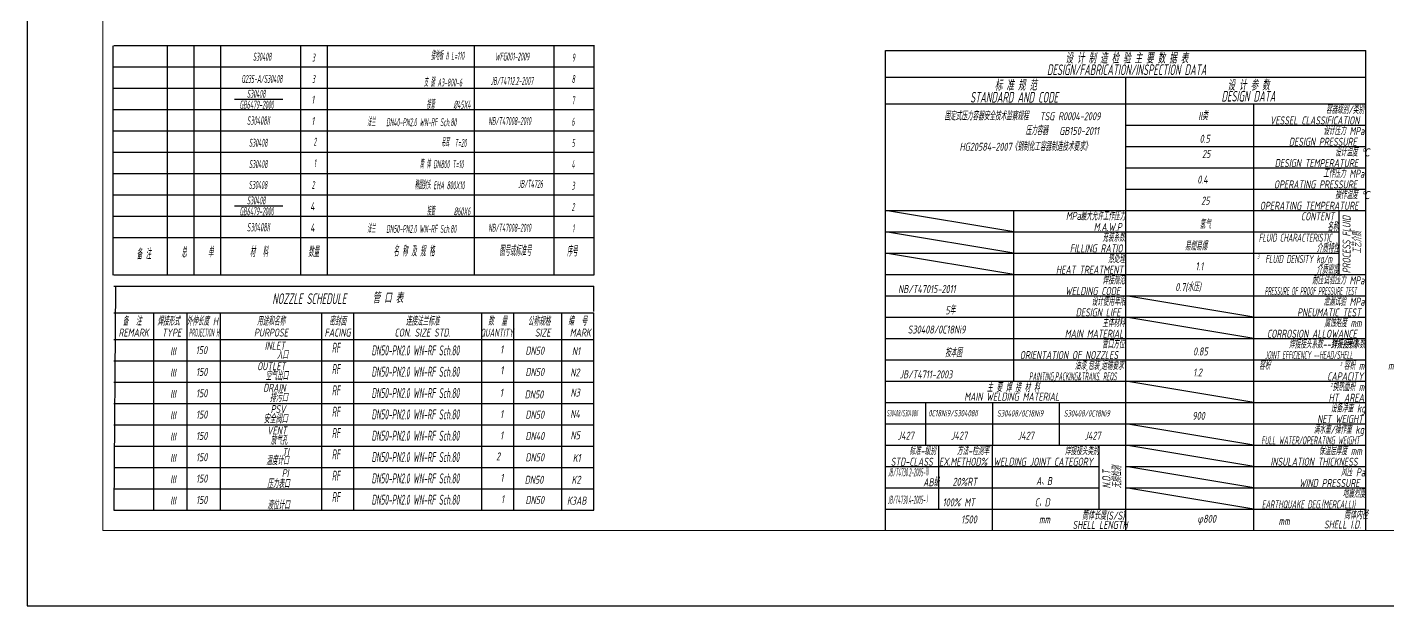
# Model space of a CAD drawing. Header units: millimetres. Extents: x 148 to 774, y 100 to 310.
# Drawn here: x 147.9 to 328.2, y 99.6 to 176.3 of the extents above; entities that cross this region are included whole.
import ezdxf
from ezdxf.enums import TextEntityAlignment as Align

# ---------------------------------------------------------------- set-up
doc = ezdxf.new("R2010")
doc.units = ezdxf.units.MM
doc.layers.add('文字', color=3, linetype='Continuous', lineweight=15)
doc.layers.add('粗实线', color=2, linetype='Continuous', lineweight=30)
doc.styles.add('机械', font='gbeitc.shx', dxfattribs={"bigfont": 'gbcbig.shx'})

msp = doc.modelspace()

# ---------------------------------------------------------------- linework, layer by layer
for p, q in [((159.222, 173.841), (159.222, 148.387)), ((166.413, 173.841), (166.413, 148.387)), ((169.949, 173.841), (169.949, 148.387)), ((173.484, 173.841), (173.484, 148.387)), ((184.09, 173.841), (184.09, 148.387)), ((187.626, 173.841), (187.626, 148.387)), ((207.07, 173.841), (207.07, 148.387)), ((217.662, 173.841), (217.662, 148.387)), ((222.964, 173.93), (222.964, 143.437)), ((261.614, 173.228), (325.25, 173.228)), ((261.614, 109.591), (261.614, 173.228)), ((325.25, 111.487), (325.25, 173.228)), ((325.25, 111.487), (325.25, 173.228)), ((325.25, 109.591), (325.25, 173.228)), ((222.964, 171.013), (159.328, 171.013)), ((222.964, 171.013), (159.328, 171.013)), ((222.964, 171.013), (159.328, 171.013)), ((222.964, 171.013), (159.329, 171.013)), ((261.614, 169.692), (325.25, 169.692)), ((293.432, 112.42), (293.432, 169.692)), ((293.432, 109.591), (293.432, 169.692)), ((261.614, 166.157), (325.25, 166.157)), ((261.614, 166.157), (325.25, 166.157)), ((310.402, 112.42), (310.402, 166.157)), ((310.402, 109.591), (310.402, 166.157)), ((222.964, 165.356), (159.328, 165.356)), ((293.432, 163.329), (325.25, 163.329)), ((293.432, 163.329), (325.25, 163.329)), ((293.432, 160.5), (325.25, 160.5)), ((293.432, 160.5), (325.25, 160.5)), ((222.964, 159.7), (159.328, 159.7)), ((293.432, 157.672), (325.25, 157.672)), ((293.432, 157.672), (325.25, 157.672)), ((222.964, 154.043), (159.328, 154.043)), ((293.432, 154.844), (325.25, 154.844)), ((293.432, 154.844), (325.25, 154.844)), ((261.614, 152.016), (325.25, 152.016)), ((278.584, 149.187), (261.614, 152.016)), ((261.614, 152.016), (325.25, 152.016)), ((278.584, 149.187), (261.614, 152.016)), ((278.584, 129.389), (278.584, 152.016)), ((278.584, 129.389), (278.584, 152.016)), ((321.715, 143.531), (321.715, 152.016)), ((321.715, 143.531), (321.715, 152.016)), ((159.222, 148.387), (159.222, 143.437)), ((222.964, 148.387), (159.328, 148.387)), ((222.964, 148.387), (159.328, 148.387)), ((222.964, 148.387), (159.328, 148.387)), ((222.964, 148.387), (159.328, 148.387)), ((222.964, 148.387), (159.329, 148.387)), ((166.413, 148.387), (166.413, 143.437)), ((169.949, 148.387), (169.949, 143.437)), ((173.484, 148.387), (173.484, 143.437)), ((184.09, 148.387), (184.09, 143.437)), ((187.626, 148.387), (187.626, 143.437)), ((207.07, 148.387), (207.07, 143.437)), ((217.662, 148.387), (217.662, 143.437)), ((261.614, 149.187), (321.715, 149.187)), ((278.584, 146.359), (261.614, 149.187)), ((261.614, 149.187), (321.715, 149.187)), ((278.584, 146.359), (261.614, 149.187)), ((261.614, 146.359), (321.715, 146.359)), ((278.584, 143.531), (261.614, 146.359)), ((261.614, 146.359), (321.715, 146.359)), ((278.584, 143.531), (261.614, 146.359)), ((167.813, 143.437), (159.328, 143.437)), ((222.964, 143.437), (159.328, 143.437)), ((203.166, 143.437), (167.813, 143.437)), ((222.964, 143.437), (203.166, 143.437)), ((261.614, 143.531), (325.25, 143.531)), ((261.614, 143.531), (325.25, 143.531)), ((159.328, 141.957), (222.964, 141.957)), ((159.328, 141.957), (222.964, 141.957)), ((159.328, 141.957), (222.964, 141.957)), ((159.563, 141.957), (159.328, 112.26)), ((159.445, 141.957), (222.964, 141.957)), ((159.563, 141.957), (222.964, 141.957)), ((222.964, 138.616), (222.964, 141.957)), ((261.614, 140.702), (325.25, 140.702)), ((261.614, 140.702), (325.25, 140.702)), ((310.402, 137.874), (293.432, 140.702)), ((310.402, 137.874), (293.432, 140.702)), ((159.328, 138.422), (222.964, 138.422)), ((159.328, 138.422), (222.964, 138.422)), ((164.632, 112.26), (164.632, 138.422)), ((169.05, 112.26), (169.05, 138.422)), ((173.469, 112.26), (173.469, 138.422)), ((186.904, 112.26), (186.904, 138.422)), ((191.146, 112.26), (191.146, 138.422)), ((208.116, 112.26), (208.116, 138.422)), ((212.358, 112.26), (212.358, 138.422)), ((218.722, 112.26), (218.722, 138.422)), ((222.964, 112.26), (222.964, 138.422)), ((261.614, 137.874), (325.25, 137.874)), ((261.614, 137.874), (325.25, 137.874)), ((310.402, 135.046), (293.432, 137.874)), ((310.402, 135.046), (293.432, 137.874)), ((159.328, 134.886), (222.964, 134.886)), ((261.614, 135.046), (325.25, 135.046)), ((261.614, 135.046), (325.25, 135.046)), ((159.328, 132.058), (222.964, 132.058)), ((261.614, 132.218), (325.25, 132.218)), ((261.614, 132.218), (325.25, 132.218)), ((159.328, 129.23), (222.964, 129.23)), ((261.614, 129.389), (325.25, 129.389)), ((261.614, 129.389), (325.25, 129.389)), ((310.402, 126.561), (293.432, 129.389)), ((310.402, 126.561), (293.432, 129.389)), ((159.328, 126.402), (222.964, 126.402)), ((261.614, 126.561), (325.25, 126.561)), ((266.917, 126.561), (266.917, 120.904)), ((275.755, 126.561), (275.755, 120.904)), ((284.594, 126.561), (284.594, 120.904)), ((159.328, 123.573), (222.964, 123.573)), ((261.614, 123.733), (325.25, 123.733)), ((310.402, 120.904), (293.432, 123.733)), ((261.614, 120.904), (325.25, 120.904)), ((268.685, 112.42), (268.685, 120.904)), ((275.755, 109.591), (275.755, 120.904)), ((289.897, 112.42), (289.897, 120.904)), ((310.402, 118.076), (293.432, 120.904)), ((159.328, 120.745), (222.964, 120.745)), ((159.328, 120.745), (222.964, 120.745)), ((159.328, 117.917), (222.964, 117.917)), ((159.328, 117.917), (222.964, 117.917)), ((261.614, 118.076), (289.897, 118.076)), ((293.432, 118.076), (325.25, 118.076)), ((310.402, 115.248), (293.432, 118.076)), ((159.328, 115.088), (222.964, 115.088)), ((261.614, 115.248), (289.897, 115.248)), ((293.432, 115.248), (325.25, 115.248)), ((310.402, 112.42), (293.432, 115.248)), ((159.328, 112.26), (222.964, 112.26)), ((261.614, 112.42), (325.25, 112.42)), ((261.614, 112.42), (325.25, 112.42)), ((261.614, 112.42), (325.25, 112.42)), ((293.432, 112.42), (325.25, 112.42))]:
    msp.add_line(p, q)
at = {"ltscale": 80}
for p, q in [((222.964, 173.841), (159.329, 173.841)), ((222.964, 173.841), (159.329, 173.841)), ((222.964, 173.841), (159.343, 173.841)), ((222.964, 173.841), (159.343, 173.841)), ((222.964, 171.013), (159.343, 171.013)), ((222.964, 168.185), (159.329, 168.185)), ((222.964, 168.185), (159.329, 168.185)), ((222.964, 168.185), (159.343, 168.185)), ((222.964, 168.185), (159.343, 168.185)), ((181.754, 166.711), (175.308, 166.711)), ((222.964, 162.528), (159.343, 162.528)), ((222.964, 156.872), (159.343, 156.872)), ((181.754, 152.57), (175.308, 152.57)), ((222.964, 151.215), (159.343, 151.215))]:
    msp.add_line(p, q, dxfattribs=at)
at = {"layer": '文字', "color": 7}
msp.add_lwpolyline([(157.861, 109.591), (434.861, 109.591), (434.861, 299.591), (157.861, 299.591)], close=True, dxfattribs=at)
at = {"layer": '粗实线', "color": 7}
msp.add_lwpolyline([(147.861, 99.591), (444.861, 99.591), (444.861, 309.591), (147.861, 309.591)], close=True, dxfattribs=at)

# ---------------------------------------------------------------- texts
at = {"ltscale": 80, "style": '机械', "width": 0.5}
for s, height, p in [('接地板 II L=110', 1.06061, (201.38, 172.519)), ('WFG001-2009', 1.06061, (209.879, 172.416)), ('支 腿 A3-800-6', 1.06061, (200.446, 168.976)), ('JB/T4712.2-2007', 1.06061, (209.282, 169.184)), ('吊耳  T=20', 1.0606, (202.729, 160.968)), ('筒 体 DN800 T=10', 1.06061, (199.894, 158.14)), ('椭圆封头 EHA 800X10', 1.06061, (199.212, 155.349)), ('JB/T4726', 1.0606, (212.918, 155.537))]:
    msp.add_text(s, height=height, dxfattribs=at).set_placement(p, align=Align.MIDDLE_LEFT)
for s, height, p in [('S30408', 1.0606, (178.998, 172.395)), ('3', 1.061, (185.818, 172.28)), ('Q235-A/S30408', 1.06061, (178.969, 169.452)), ('3', 1.061, (185.818, 169.452)), ('S30408', 1.0606, (178.478, 160.985)), ('2', 1.061, (185.999, 161.126)), ('S30408', 1.0606, (178.478, 158.156)), ('1', 1.061, (185.999, 158.298)), ('S30408', 1.0606, (178.446, 155.398)), ('2', 1.061, (185.76, 155.398))]:
    msp.add_text(s, height=height, dxfattribs=at).set_placement(p, align=Align.MIDDLE)
for s, height, p in [('9', 1.061, (220.046, 171.733)), ('8', 1.061, (220.021, 168.905)), ('S30408', 1.0606, (176.978, 166.946)), ('GB6479-2000', 1.06061, (176.004, 165.506)), ('接管       %%C45X4', 1.06061, (200.796, 165.503)), ('7', 1.061, (220.021, 166.077)), ('S30408II', 1.1313, (176.976, 163.359)), ('法兰    DN40-PN2.0 WN-RF Sch.80', 1.06061, (192.935, 163.18)), ('NB/T47008-2010', 1.06061, (208.964, 163.327)), ('6', 1.061, (219.995, 163.249)), ('5', 1.061, (220.021, 160.42)), ('4', 1.061, (219.995, 157.592)), ('3', 1.061, (220.021, 154.764)), ('S30408', 1.0606, (176.978, 152.804)), ('GB6479-2000', 1.06061, (176.004, 151.365)), ('接管       %%c60X6', 1.06061, (200.821, 151.362)), ('2', 1.061, (220.021, 151.935)), ('S30408II', 1.1313, (176.976, 149.218)), ('法兰    DN50-PN2.0 WN-RF Sch.80', 1.06061, (192.935, 149.039)), ('NB/T47008-2010', 1.06061, (208.964, 149.185)), ('1', 1.061, (220.096, 149.107)), ('备 注', 1.4141, (162.374, 145.537)), ('总', 1.414, (168.289, 145.778)), ('单', 1.414, (171.83, 145.78)), ('材  料', 1.4141, (177.397, 145.837)), ('数量', 1.4141, (185.122, 145.831)), ('名 称 及 规 格', 1.4141, (196.391, 145.918)), ('图号或标准号', 1.4141, (210.432, 145.979)), ('序号', 1.4141, (219.383, 145.915))]:
    msp.add_text(s, height=height, dxfattribs=at).set_placement(p)
at = {"style": '机械'}
for s, height, width, p in [('DESIGN/FABRICATION/INSPECTION DATA', 1.41414, 0.7, (293.562, 169.957)), ('设 计 制 造 检 验 主 要 数 据 表', 1.41414, 0.7, (293.562, 171.488)), ('设 计 参 数', 1.4141, 0.7, (309.696, 167.91)), ('设 计 参 数', 1.4141, 0.7, (309.696, 167.91)), ('STANDARD AND CODE', 1.41414, 0.7, (278.644, 166.312)), ('STANDARD AND CODE', 1.41414, 0.7, (278.644, 166.312)), ('标 准 规 范', 1.4141, 0.7, (278.859, 167.901)), ('标 准 规 范', 1.4141, 0.7, (278.859, 167.901)), ('DESIGN DATA', 1.41414, 0.7, (309.696, 166.449)), ('DESIGN DATA', 1.41414, 0.7, (309.696, 166.449)), ('NOZZLE SCHEDULE', 1.41414, 0.7, (185.243, 139.602)), ('REMARK', 1.0606, 0.7, (161.975, 135.285)), ('TYPE', 1.0606, 0.7, (167.004, 135.282)), ('PROJECTION H', 1.06061, 0.4, (171.305, 135.285)), ('PURPOSE', 1.0606, 0.7, (180.171, 135.285)), ('FACING', 1.0606, 0.7, (188.988, 135.285)), ('CON. SIZE STD.', 1.06061, 0.7, (200.238, 135.285)), ('QUANTITY ', 1.0606, 0.62, (210.349, 135.278)), ('SIZE', 1.0606, 0.7, (216.178, 135.285)), ('MARK', 1.0606, 0.7, (221.159, 135.285)), ('主 要 焊 接 材 料', 1.06061, 0.7, (278.53, 127.967)), ('主 要 焊 接 材 料', 1.06061, 0.7, (278.53, 127.967)), ('MAIN WELDING MATERIAL', 1.06061, 0.7, (278.331, 126.787)), ('MAIN WELDING MATERIAL', 1.06061, 0.7, (278.331, 126.787)), ('J427', 1.0606, 0.7, (264.279, 121.616)), ('J427', 1.0606, 0.7, (271.349, 121.616)), ('J427', 1.0606, 0.7, (280.188, 121.616)), ('J427', 1.0606, 0.7, (289.026, 121.616))]:
    msp.add_text(s, height=height, dxfattribs=dict(at, width=width)).set_placement(p, align=Align.CENTER)
for s, height, width, p in [('1', 1.105, 0.7, (185.497, 166.138)), ('容器级别/类别             ', 1.06061, 0.7, (319.973, 164.839)), ('容器级别/类别             ', 1.06061, 0.7, (319.973, 164.839)), ('1', 1.105, 0.7, (185.497, 163.31)), ('  固定式压力容器安全技术监察规程   TSG R0004-2009', 1.06061, 0.7, (268.399, 163.97)), ('  固定式压力容器安全技术监察规程   TSG R0004-2009', 1.06061, 0.7, (268.399, 163.97)), ('II类', 1.0606, 0.7, (303.048, 163.995)), ('VESSEL CLASSIFICATION', 1.06061, 0.7, (312.543, 163.417)), ('VESSEL CLASSIFICATION', 1.06061, 0.7, (312.543, 163.417)), ('  压力容器   GB150-2011', 1.06061, 0.7, (279.143, 162.026)), ('  压力容器   GB150-2011', 1.06061, 0.7, (279.143, 162.026)), ('设计压力 MPa', 1.0606, 0.7, (319.618, 162.01)), ('HG20584-2007《钢制化工容器制造技术要求》', 1.06061, 0.7, (271.416, 159.924)), ('DESIGN PRESSURE', 1.06061, 0.7, (315.053, 160.589)), ('DESIGN PRESSURE', 1.06061, 0.7, (315.053, 160.589)), ('DESIGN TEMPERATURE', 1.06061, 0.7, (313.179, 157.761)), ('DESIGN TEMPERATURE', 1.06061, 0.7, (313.179, 157.761)), ('设计温度 ℃', 1.0606, 0.7, (321.178, 159.182)), ('工作压力 MPa', 1.0606, 0.7, (319.594, 156.354)), ('OPERATING PRESSURE', 1.06061, 0.7, (313.073, 154.932)), ('OPERATING PRESSURE', 1.06061, 0.7, (313.073, 154.932)), ('操作温度 ℃', 1.0606, 0.7, (321.184, 153.525)), ('4', 1.105, 0.7, (185.35, 151.997)), ('MPa', 1.0606, 0.7, (285.508, 150.754)), ('最大允许工作压力', 1.0606, 0.7, (287.419, 150.697)), ('最大允许工作压力', 1.0606, 0.7, (287.419, 150.697)), ('OPERATING TEMPERATURE', 1.06061, 0.7, (311.2, 152.104)), ('OPERATING TEMPERATURE', 1.06061, 0.7, (311.2, 152.104)), ('CONTENT', 1.0606, 0.7, (316.651, 150.697)), ('CONTENT', 1.0606, 0.7, (316.651, 150.697)), ('4', 1.105, 0.7, (185.35, 149.168)), ('M.A.W.P', 1.0606, 0.7, (289.195, 149.276)), ('M.A.W.P', 1.0606, 0.7, (289.195, 149.276)), ('名称', 1.0606, 0.7, (320.124, 149.276)), ('名称', 1.0606, 0.7, (320.124, 149.276)), ('充装系数', 1.0606, 0.7, (290.33, 147.869)), ('充装系数', 1.0606, 0.7, (290.33, 147.869)), ('易燃易爆', 1.0606, 0.7, (301.256, 146.723)), ('FLUID CHARACTERISTIC', 1.06061, 0.6, (311.067, 147.869)), ('FILLING RATIO', 1.06061, 0.7, (286.028, 146.447)), ('FILLING RATIO', 1.06061, 0.7, (286.028, 146.447)), ('热处理', 1.0606, 0.7, (291.084, 145.041)), ('热处理', 1.0606, 0.7, (291.084, 145.041)), ('3', 0.53, 0.7, (310.88, 145.634)), ('3', 0.53, 0.7, (310.88, 145.634)), ('FLUID DENSITY kg/m ', 1.06061, 0.6, (311.928, 145.041)), ('介质特性', 1.0606, 0.7, (318.721, 146.447)), ('介质特性', 1.0606, 0.7, (318.721, 146.447)), ('HEAT TREATMENT', 1.06061, 0.7, (284.19, 143.619)), ('HEAT TREATMENT', 1.06061, 0.7, (284.19, 143.619)), ('1.1', 1.0606, 0.7, (302.684, 144.08)), ('介质密度', 1.0606, 0.7, (318.703, 143.619)), ('介质密度', 1.0606, 0.7, (318.703, 143.619)), ('焊接规范', 1.0606, 0.7, (290.353, 142.212)), ('焊接规范', 1.0606, 0.7, (290.353, 142.212)), ('0.7(水压)', 1.0606, 0.7, (300.006, 141.309)), ('耐压试验压力 MPa', 1.0606, 0.7, (318.127, 142.212)), ('管 口 表', 1.4141, 0.7, (193.628, 139.718)), ('NB/T47015-2011', 1.06061, 0.7, (263.276, 141.056)), ('NB/T47015-2011', 1.06061, 0.7, (263.276, 141.056)), ('WELDING CODE', 1.06061, 0.7, (285.392, 140.791)), ('WELDING CODE', 1.06061, 0.7, (285.392, 140.791)), ('PRESSURE OF PROOF PRESSURE TEST ', 1.06061, 0.45, (311.859, 140.791)), ('5年', 1.0606, 0.7, (269.528, 138.228)), ('DESIGN LIFE', 1.06061, 0.7, (286.806, 137.963)), ('DESIGN LIFE', 1.06061, 0.7, (286.806, 137.963)), ('设计使用年限 ', 1.0606, 0.7, (288.909, 139.384)), ('设计使用年限 ', 1.0606, 0.7, (288.909, 139.384)), ('PNEUMATIC TEST', 1.06061, 0.7, (316.149, 137.963)), ('PNEUMATIC TEST', 1.06061, 0.7, (316.149, 137.963)), ('泄漏试验 MPa', 1.0606, 0.7, (319.624, 139.384)), ('主体材料', 1.0606, 0.7, (290.318, 136.556)), ('主体材料', 1.0606, 0.7, (290.318, 136.556)), ('腐蚀裕度 mm', 1.0606, 0.7, (319.747, 136.556)), ('S30408/0C18Ni9', 1.06061, 0.7, (264.552, 135.688)), ('MAIN MATERIAL', 1.06061, 0.7, (285.356, 135.134)), ('MAIN MATERIAL', 1.06061, 0.7, (285.356, 135.134)), ('CORROSION ALLOWANCE', 1.06061, 0.7, (312.154, 135.134)), ('CORROSION ALLOWANCE', 1.06061, 0.7, (312.154, 135.134)), ('III', 1.0606, 0.7, (166.804, 132.811)), ('150', 1.0606, 0.7, (170.197, 132.959)), ('INLET ', 1.0606, 0.7, (179.331, 133.542)), ('入口', 1.0606, 0.7, (180.933, 132.288)), ('RF', 1.3258, 0.5, (188.236, 133.139)), (' DN50-PN2.0 WN-RF Sch.80', 1.32576, 0.5, (193.047, 132.787)), ('DN50', 1.0606, 0.7, (213.886, 132.881)), ('N1', 1.0606, 0.7, (220.052, 132.824)), ('按本图', 1.0606, 0.7, (269.495, 132.571)), ('按本图', 1.0606, 0.7, (269.495, 132.571)), ('管口方位', 1.0606, 0.7, (290.277, 133.727)), ('管口方位', 1.0606, 0.7, (290.277, 133.727)), ('0.85', 1.0606, 0.7, (302.361, 132.784)), ('焊接接头系数--封头/壳体', 1.06061, 0.7, (315.072, 133.727)), ('焊接接头系数', 1.0606, 0.7, (320.675, 133.727)), ('OUTLET', 1.0606, 0.7, (178.336, 130.823)), ('RF', 1.3258, 0.5, (188.236, 130.311)), ('ORIENTATION OF NOZZLES', 1.06061, 0.7, (279.396, 132.306)), ('ORIENTATION OF NOZZLES', 1.06061, 0.7, (279.396, 132.306)), ('油漆,包装,运输要求', 1.0606, 0.7, (286.671, 130.899)), ('油漆,包装,运输要求', 1.0606, 0.7, (286.671, 130.899)), ('容积                               m', 1.06061, 0.7, (311.104, 130.899)), ('JOINT EFFICIENCY --HEAD/SHELL ', 1.06061, 0.5, (311.873, 132.306)), ('3', 0.53, 0.7, (321.811, 131.382)), ('3', 0.53, 0.7, (321.811, 131.382)), ('容积 m', 1.0606, 0.7, (322.328, 130.899)), ('III', 1.0606, 0.7, (166.804, 129.982)), ('150', 1.0606, 0.7, (170.235, 130.073)), ('空气出口', 1.0606, 0.7, (179.461, 129.514)), (' DN50-PN2.0 WN-RF Sch.80', 1.32576, 0.5, (193.047, 129.958)), ('DN50', 1.0606, 0.7, (213.886, 130.053)), ('N2', 1.0606, 0.7, (219.84, 129.995)), ('JB/T4711-2003', 1.06061, 0.7, (263.46, 129.743)), ('JB/T4711-2003', 1.06061, 0.7, (263.46, 129.743)), ('PAINTING,PACKING&TRANS. REQS', 1.06061, 0.5, (280.625, 129.478)), ('1.2', 1.0606, 0.7, (302.36, 129.995)), ('CAPACITY', 1.0606, 0.7, (320.129, 129.478)), ('CAPACITY', 1.0606, 0.7, (320.129, 129.478)), ('III', 1.0606, 0.7, (166.804, 127.154)), ('150', 1.0606, 0.7, (170.235, 127.245)), ('DRAIN', 1.0606, 0.7, (179.132, 127.962)), ('RF', 1.3258, 0.5, (188.236, 127.482)), (' DN50-PN2.0 WN-RF Sch.80', 1.32576, 0.5, (193.047, 127.13)), ('DN50', 1.0606, 0.7, (213.787, 127.086)), ('N3', 1.0606, 0.7, (219.863, 127.329)), ('2', 0.53, 0.7, (320.57, 128.602)), ('2', 0.53, 0.7, (320.57, 128.602)), ('换热面积 m', 1.0606, 0.7, (320.843, 128.071)), ('HT. AREA', 1.0606, 0.7, (320.321, 126.649)), ('HT. AREA', 1.0606, 0.7, (320.321, 126.649)), ('设备净重 kg', 1.0606, 0.7, (320.608, 125.243)), ('III', 1.0606, 0.7, (166.804, 124.326)), ('150', 1.0606, 0.7, (170.235, 124.417)), ('PSV', 1.0606, 0.7, (180.122, 125.134)), ('RF', 1.3258, 0.5, (188.236, 124.654)), (' DN50-PN2.0 WN-RF Sch.80', 1.32576, 0.5, (193.047, 124.302)), ('DN50', 1.0606, 0.7, (213.886, 124.396)), ('N4', 1.0606, 0.7, (219.828, 124.5)), ('S30408/S30408II', 0.84848, 0.45, (261.768, 124.698)), ('0C18Ni9/S30408II', 0.84848, 0.7, (267.279, 124.7)), ('S30408/0C18Ni9', 0.84848, 0.7, (276.388, 124.681)), ('S30408/0C18Ni9', 0.84848, 0.7, (285.226, 124.681)), ('900', 1.0606, 0.7, (302.248, 124.251)), ('NET WEIGHT', 1.0606, 0.7, (318.801, 123.821)), ('150', 1.0606, 0.7, (170.235, 121.588)), ('VENT', 1.0606, 0.7, (179.662, 122.306)), ('RF', 1.3258, 0.5, (188.236, 121.826)), (' DN50-PN2.0 WN-RF Sch.80', 1.32576, 0.5, (193.047, 121.474)), ('DN40', 1.0606, 0.7, (213.886, 121.568)), ('N5', 1.0606, 0.7, (219.863, 121.672)), ('满水重/操作重 kg', 1.0606, 0.7, (318.339, 122.414)), ('III', 1.0606, 0.7, (166.804, 121.498)), ('放气孔', 1.0606, 0.7, (180.104, 120.975)), ('FULL WATER/OPERATING WEIGHT', 1.06061, 0.55, (311.403, 120.993)), ('III', 1.0606, 0.7, (166.804, 118.669)), ('150', 1.0606, 0.7, (170.235, 118.76)), ('温度计口', 1.0606, 0.7, (179.538, 118.275)), ('TI', 1.0606, 0.7, (181.667, 119.461)), ('RF', 1.3258, 0.5, (188.236, 118.997)), (' DN50-PN2.0 WN-RF Sch.80', 1.32576, 0.5, (193.047, 118.645)), ('DN50', 1.0606, 0.7, (213.886, 118.74)), ('K1', 1.0606, 0.7, (220.155, 118.652)), ('STD-CLASS', 1.0606, 0.7, (262.291, 118.165)), ('标准-级别', 1.0606, 0.7, (264.751, 119.586)), ('EX.METHOD%%%', 1.06061, 0.7, (268.69, 118.165)), ('方法-检测率', 1.0606, 0.7, (271.062, 119.586)), ('WELDING JOINT CATEGORY', 1.06061, 0.7, (275.896, 118.165)), ('焊接接头类别', 1.0606, 0.7, (285.374, 119.586)), ('INSULATION THICKNESS', 1.06061, 0.7, (312.614, 118.165)), ('保温层厚度 mm', 1.0606, 0.7, (319.04, 119.586)), ('PI', 1.0606, 0.7, (181.597, 116.646)), ('RF', 1.3258, 0.5, (188.236, 116.169)), ('JB/T4730.2-2005-Ⅲ', 1.06061, 0.4, (261.934, 116.768)), ('风压 Pa', 1.0606, 0.7, (321.957, 116.758)), ('III', 1.0606, 0.7, (166.804, 115.841)), ('150', 1.0606, 0.7, (170.235, 115.932)), ('压力表口 ', 1.0606, 0.7, (179.657, 115.198)), (' DN50-PN2.0 WN-RF Sch.80', 1.32576, 0.5, (193.047, 115.817)), ('DN50', 1.0606, 0.7, (213.787, 115.773)), ('K2', 1.0606, 0.7, (220.001, 115.769)), ('AB级', 1.0606, 0.7, (266.594, 115.445)), ('20%%%RT', 1.0606, 0.7, (270.481, 115.505)), ('A、B', 1.0606, 0.7, (281.555, 115.601)), ('WIND PRESSURE', 1.06061, 0.7, (316.397, 115.336)), ('III', 1.0606, 0.7, (166.804, 113.013)), ('150', 1.0606, 0.7, (170.235, 113.104)), ('RF', 1.3258, 0.5, (188.236, 113.341)), (' DN50-PN2.0 WN-RF Sch.80', 1.32576, 0.5, (193.047, 112.989)), ('DN50', 1.0606, 0.7, (213.886, 113.083)), ('K3AB', 1.0606, 0.7, (219.388, 113.002)), ('JB/T4730.4-2005-Ⅰ', 1.06061, 0.4, (261.894, 113.133)), ('100%%% MT', 1.0606, 0.7, (269.178, 112.773)), ('C、D', 1.0606, 0.7, (281.378, 112.773)), ('EARTHQUAKE DEG.(MERCALLI)', 1.06061, 0.6, (311.47, 112.508)), ('地震烈度', 1.0606, 0.7, (322.183, 113.929)), ('液位计口', 1.0606, 0.7, (179.674, 112.369))]:
    msp.add_text(s, height=height, dxfattribs=dict(at, width=width)).set_placement(p)
at = {"style": '机械', "width": 0.7}
for s, height, p in [('0.5', 1.0606, (303.902, 161.516)), ('25', 1.0606, (304.101, 159.501)), ('0.4', 1.0606, (303.611, 156.113)), ('25', 1.0606, (303.988, 153.302)), ('氢气', 1.0606, (303.963, 150.294)), ('mm', 1.0606, (282.683, 111.05)), ('SHELL LENGTH', 1.06061, (290.036, 110.319)), ('mm', 1.0606, (314.429, 110.823)), ('SHELL I.D.', 1.0606, (322.161, 110.37))]:
    msp.add_text(s, height=height, dxfattribs=at).set_placement(p, align=Align.MIDDLE)
for s, height, p in [('PROCESS FLUID', 1.06061, (323.227, 147.49)), ('PROCESS FLUID', 1.06061, (323.227, 147.49)), ('工艺介质', 1.0606, (324.672, 147.773)), ('工艺介质', 1.0606, (324.672, 147.773)), ('N.D.T', 1.0606, (291.409, 116.379)), ('无损检测', 1.0606, (292.846, 116.662))]:
    msp.add_text(s, height=height, rotation=90, dxfattribs=at).set_placement(p, align=Align.CENTER)
for s, p in [('备  注', (160.513, 137.294)), ('焊接形式', (165.118, 137.291)), ('外伸长度 H', (168.988, 137.294)), ('用途和名称', (178.325, 137.294)), ('密封面', (187.902, 137.294)), ('连接法兰标准', (198.021, 137.294)), ('数  量', (208.939, 137.294)), ('公称规格', (214.215, 137.273)), ('编  号', (219.545, 137.294))]:
    msp.add_text(s, height=1.0606, dxfattribs=at).set_placement(p, align=Align.MIDDLE_LEFT)
at = {"color": 0, "style": '机械', "width": 0.75}
for s, height, p in [(' 1', 1.0606, (210.007, 133.052)), (' 1', 1.0606, (210.024, 130.272)), (' 1', 1.0606, (209.97, 127.307)), ('排污口', 1.0606, (179.996, 126.631)), ('安全阀口', 1.0606, (179.182, 123.803)), (' 1', 1.0606, (209.999, 124.479)), (' 1', 1.0606, (209.999, 121.651)), ('2', 1.061, (210.004, 118.871)), (' 1', 1.0606, (210.039, 116.027)), (' 1', 1.0606, (210.123, 113.198))]:
    msp.add_text(s, height=height, dxfattribs=at).set_placement(p)
for s, p in [('筒体长度(S/S)', (290.454, 111.644)), ('筒体内径', (323.931, 111.75)), ('1500', (272.658, 111.039)), ('φ800', (304.152, 110.965))]:
    msp.add_text(s, height=1.0606, dxfattribs=at).set_placement(p, align=Align.MIDDLE)

doc.saveas('drawing.dxf')
